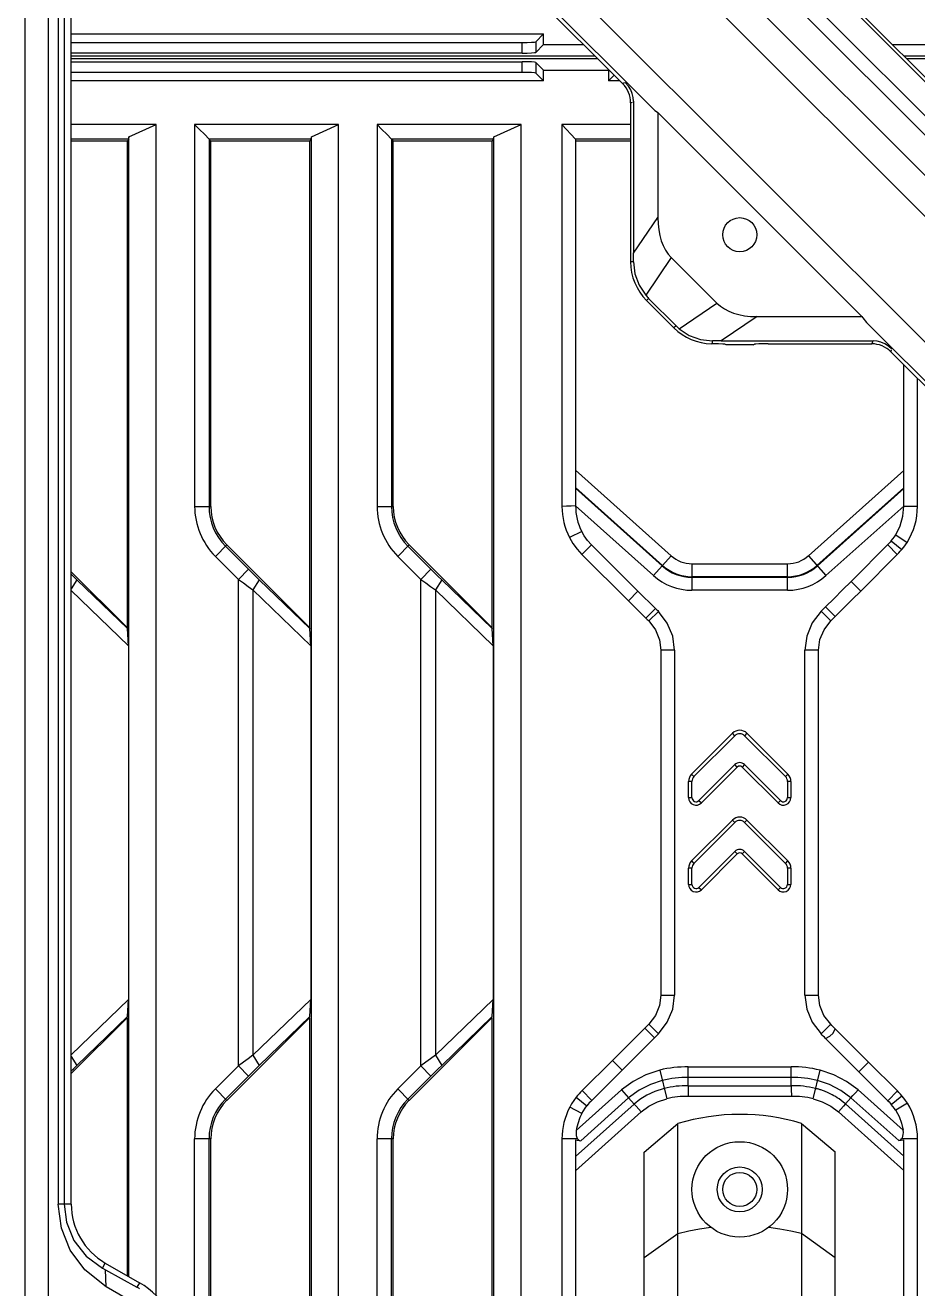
# Model space of a CAD drawing. Header units: millimetres. Extents: x -3132 to 28633, y 682 to 5849.
# Drawn here: x 7383.7 to 7449.1, y 2365.3 to 2457.9 of the extents above; entities that cross this region are included whole.
import ezdxf

# ---------------------------------------------------------------- set-up
doc = ezdxf.new("R2010")
doc.units = ezdxf.units.MM

msp = doc.modelspace()

# ---------------------------------------------------------------- linework, layer by layer
at = {"linetype": 'Continuous'}
for p, q in [((7383.661, 1715.92), (7383.661, 2695.146)), ((7385.328, 2694.142), (7385.328, 1716.924)), ((7395.71, 2503.73), (7512.665, 2386.775)), ((7485.124, 2411.35), (7395.28, 2501.195)), ((7395.271, 2498.211), (7484.373, 2409.109)), ((7484.373, 2399.883), (7401.559, 2482.696)), ((7427.445, 2453.61), (7400.103, 2480.953)), ((7400.146, 2481.283), (7429.598, 2451.831)), ((7386.08, 2472.646), (7386.08, 2371.463)), ((7386.513, 2472.646), (7386.513, 2371.463)), ((7387.028, 2371.463), (7387.028, 2472.646)), ((7527.102, 2373.752), (7442.028, 2458.826)), ((7444.611, 2459.072), (7525.633, 2378.05)), ((7387.028, 2457.251), (7421.647, 2457.251)), ((7421.647, 2457.251), (7421.078, 2456.683)), ((7421.647, 2456.471), (7421.647, 2457.251)), ((7387.028, 2456.633), (7420.079, 2456.633)), ((7420.079, 2455.853), (7420.079, 2456.633)), ((7421.078, 2456.683), (7421.078, 2455.903)), ((7421.647, 2456.471), (7421.078, 2455.903)), ((7421.647, 2456.471), (7424.584, 2456.471)), ((7447.211, 2456.471), (7450.41, 2456.471)), ((7420.079, 2455.853), (7387.028, 2455.853)), ((7425.422, 2455.633), (7387.028, 2455.633)), ((7425.622, 2455.433), (7387.028, 2455.433)), ((7387.028, 2455.213), (7420.079, 2455.213)), ((7420.079, 2454.433), (7420.079, 2455.213)), ((7421.078, 2455.163), (7421.078, 2454.383)), ((7421.647, 2454.594), (7421.078, 2455.163)), ((7539.528, 2455.633), (7448.05, 2455.633)), ((7539.528, 2455.433), (7448.25, 2455.433)), ((7420.079, 2454.433), (7387.028, 2454.433)), ((7421.647, 2453.815), (7421.078, 2454.383)), ((7421.647, 2453.815), (7421.647, 2454.594)), ((7421.647, 2454.594), (7426.41, 2454.594)), ((7426.41, 2454.594), (7426.41, 2453.815)), ((7426.41, 2453.815), (7426.825, 2454.23)), ((7421.647, 2453.815), (7387.028, 2453.815)), ((7427.241, 2453.815), (7426.41, 2453.815)), ((7427.585, 2453.668), (7427.445, 2453.61)), ((7428.028, 2452.203), (7428.168, 2452.261)), ((7428.028, 2452.203), (7428.028, 2440.542)), ((7428.245, 2452.318), (7428.245, 2441.172)), ((7430.028, 2451.489), (7430.028, 2443.802)), ((7444.984, 2436.533), (7430.028, 2451.489)), ((7393.257, 2450.619), (7387.028, 2450.619)), ((7391.26, 2449.714), (7393.257, 2450.619)), ((7393.257, 2364.746), (7393.257, 2450.619)), ((7396.074, 2450.619), (7396.074, 2422.617)), ((7406.627, 2450.619), (7396.074, 2450.619)), ((7404.63, 2449.714), (7406.627, 2450.619)), ((7406.627, 2217.533), (7406.627, 2450.619)), ((7409.444, 2450.619), (7409.444, 2422.617)), ((7419.997, 2450.619), (7409.444, 2450.619)), ((7418, 2449.714), (7419.997, 2450.619)), ((7419.997, 2217.533), (7419.997, 2450.619)), ((7422.998, 2450.619), (7422.998, 2422.617)), ((7428.028, 2450.619), (7422.998, 2450.619)), ((7422.998, 2450.619), (7423.997, 2449.531)), ((7391.118, 2449.401), (7387.028, 2449.401)), ((7391.25, 2449.532), (7391.118, 2449.401)), ((7391.118, 2449.401), (7391.118, 2413.734)), ((7391.25, 2449.532), (7391.264, 2449.713)), ((7391.26, 2366.132), (7391.26, 2449.714)), ((7397.14, 2449.539), (7397.128, 2422.617)), ((7397.262, 2422.617), (7397.262, 2449.401)), ((7404.488, 2449.401), (7397.262, 2449.401)), ((7404.62, 2449.532), (7404.488, 2449.401)), ((7404.488, 2449.401), (7404.488, 2413.734)), ((7404.62, 2449.532), (7404.634, 2449.713)), ((7404.63, 2217.533), (7404.63, 2449.714)), ((7410.51, 2449.539), (7410.498, 2422.617)), ((7410.632, 2422.617), (7410.632, 2449.401)), ((7417.858, 2449.401), (7410.632, 2449.401)), ((7417.99, 2449.532), (7417.858, 2449.401)), ((7417.858, 2449.401), (7417.858, 2413.734)), ((7417.99, 2449.532), (7418.004, 2449.713)), ((7418, 2217.533), (7418, 2449.714)), ((7423.997, 2449.531), (7423.997, 2422.648)), ((7428.028, 2449.531), (7423.997, 2449.531)), ((7428.028, 2449.401), (7423.998, 2449.401)), ((7428.245, 2441.172), (7430.028, 2443.802)), ((7428.244, 2440.542), (7428.028, 2440.542)), ((7431.004, 2440.859), (7429.134, 2438.101)), ((7431.004, 2440.859), (7434.354, 2437.509)), ((7429.2, 2437.714), (7429.351, 2437.865)), ((7431.209, 2435.704), (7429.2, 2437.714)), ((7429.351, 2437.865), (7431.36, 2435.856)), ((7431.596, 2435.639), (7434.354, 2437.509)), ((7437.297, 2436.533), (7434.667, 2434.75)), ((7437.297, 2436.533), (7444.984, 2436.533)), ((7431.36, 2435.856), (7431.209, 2435.704)), ((7445.327, 2436.103), (7482.96, 2398.47)), ((7434.037, 2434.533), (7434.037, 2434.749)), ((7434.667, 2434.75), (7445.813, 2434.75)), ((7445.756, 2434.673), (7445.698, 2434.533)), ((7434.465, 2434.528), (7433.954, 2434.534)), ((7435.041, 2434.463), (7434.946, 2434.501)), ((7437.015, 2434.463), (7435.041, 2434.463)), ((7437.015, 2434.463), (7437.111, 2434.501)), ((7438.102, 2434.533), (7445.698, 2434.533)), ((7447.105, 2433.95), (7447.163, 2434.09)), ((7497.941, 2383.114), (7447.105, 2433.95)), ((7448.059, 2422.633), (7448.059, 2432.996)), ((7449.058, 2422.621), (7449.058, 2431.997)), ((7431.005, 2418.989), (7423.998, 2425.276)), ((7448.058, 2425.25), (7441.056, 2418.986)), ((7430.371, 2418.283), (7423.998, 2424.001)), ((7423.998, 2423.942), (7430.342, 2418.25)), ((7448.058, 2423.978), (7441.688, 2418.279)), ((7441.718, 2418.246), (7448.058, 2423.918)), ((7396.074, 2422.617), (7397.262, 2422.617)), ((7409.444, 2422.617), (7410.632, 2422.617)), ((7423.998, 2422.648), (7429.708, 2417.544)), ((7442.35, 2417.539), (7448.058, 2422.633)), ((7448.059, 2422.633), (7449.058, 2422.618)), ((7424.445, 2420.779), (7423.553, 2420.327)), ((7398.434, 2419.788), (7397.594, 2418.948)), ((7404.488, 2413.734), (7398.434, 2419.788)), ((7411.804, 2419.788), (7410.964, 2418.948)), ((7417.858, 2413.734), (7411.804, 2419.788)), ((7425.166, 2419.805), (7424.464, 2419.092)), ((7428.57, 2416.406), (7425.166, 2419.805)), ((7446.962, 2419.894), (7444.185, 2417.109)), ((7446.871, 2419.803), (7447.574, 2419.091)), ((7447.138, 2420.091), (7447.904, 2419.449)), ((7447.46, 2420.517), (7448.302, 2419.977)), ((7397.594, 2418.948), (7399.282, 2417.261)), ((7398.339, 2419.693), (7400.027, 2418.006)), ((7410.964, 2418.948), (7412.652, 2417.261)), ((7411.709, 2419.693), (7413.397, 2418.006)), ((7424.464, 2419.092), (7427.863, 2415.698)), ((7429.708, 2417.544), (7431.005, 2418.989)), ((7441.056, 2418.986), (7442.35, 2417.539)), ((7444.892, 2416.402), (7447.574, 2419.091)), ((7399.282, 2417.261), (7400.027, 2418.006)), ((7412.652, 2417.261), (7413.397, 2418.006)), ((7432.527, 2418.406), (7432.527, 2416.464)), ((7432.527, 2418.406), (7439.536, 2418.406)), ((7439.536, 2416.464), (7439.536, 2418.406)), ((7391.118, 2413.734), (7387.028, 2417.824)), ((7387.443, 2417.233), (7387.028, 2416.564)), ((7391.153, 2413.65), (7387.443, 2417.233)), ((7399.282, 2381.592), (7399.282, 2417.261)), ((7400.813, 2417.233), (7400.351, 2416.488)), ((7404.523, 2413.65), (7400.813, 2417.233)), ((7412.652, 2381.592), (7412.652, 2417.261)), ((7414.183, 2417.233), (7413.721, 2416.488)), ((7417.893, 2413.65), (7414.183, 2417.233)), ((7439.536, 2417.457), (7432.527, 2417.457)), ((7432.527, 2417.413), (7439.536, 2417.413)), ((7444.184, 2417.109), (7444.892, 2416.403)), ((7387.028, 2416.442), (7391.221, 2412.392)), ((7400.351, 2416.488), (7400.351, 2382.365)), ((7400.351, 2416.488), (7404.591, 2412.392)), ((7413.721, 2416.488), (7413.721, 2382.365)), ((7413.721, 2416.488), (7417.961, 2412.392)), ((7428.57, 2416.406), (7427.863, 2415.699)), ((7429.845, 2415.138), (7428.57, 2416.406)), ((7439.536, 2416.464), (7432.527, 2416.464)), ((7427.863, 2415.698), (7429.14, 2414.429)), ((7429.14, 2414.429), (7429.845, 2415.138)), ((7443.025, 2414.542), (7442.318, 2415.249)), ((7430.069, 2414.916), (7429.361, 2414.21)), ((7441.991, 2414.924), (7442.699, 2414.218)), ((7391.118, 2413.734), (7391.153, 2413.65)), ((7391.221, 2412.392), (7391.153, 2413.65)), ((7404.488, 2413.734), (7404.523, 2413.65)), ((7404.591, 2412.392), (7404.523, 2413.65)), ((7417.858, 2413.734), (7417.893, 2413.65)), ((7417.961, 2412.392), (7417.893, 2413.65)), ((7391.221, 2412.392), (7391.221, 2386.461)), ((7404.591, 2412.392), (7404.591, 2386.461)), ((7417.961, 2412.392), (7417.961, 2386.461)), ((7430.251, 2412.079), (7430.251, 2386.774)), ((7431.251, 2412.079), (7430.251, 2412.079)), ((7431.251, 2412.079), (7431.252, 2386.775)), ((7440.803, 2386.774), (7440.803, 2412.078)), ((7441.803, 2412.078), (7440.803, 2412.078)), ((7441.803, 2386.774), (7441.803, 2412.078)), ((7435.498, 2405.977), (7432.498, 2402.977)), ((7435.675, 2405.801), (7435.498, 2405.977)), ((7436.558, 2405.977), (7436.382, 2405.801)), ((7439.558, 2402.977), (7436.558, 2405.977)), ((7432.675, 2402.801), (7435.675, 2405.801)), ((7436.382, 2405.801), (7439.382, 2402.801)), ((7435.675, 2403.679), (7433.04, 2401.045)), ((7433.217, 2400.868), (7435.851, 2403.503)), ((7435.851, 2403.503), (7435.675, 2403.679)), ((7436.382, 2403.679), (7436.205, 2403.503)), ((7436.205, 2403.503), (7438.839, 2400.868)), ((7439.016, 2401.045), (7436.382, 2403.679)), ((7432.278, 2401.257), (7432.278, 2402.447)), ((7432.528, 2402.447), (7432.278, 2402.447)), ((7432.498, 2402.977), (7432.675, 2402.801)), ((7432.528, 2401.257), (7432.528, 2402.447)), ((7439.382, 2402.801), (7439.558, 2402.977)), ((7439.528, 2402.447), (7439.528, 2401.257)), ((7439.778, 2402.447), (7439.528, 2402.447)), ((7439.778, 2402.447), (7439.778, 2401.257)), ((7432.278, 2401.257), (7432.528, 2401.257)), ((7439.528, 2401.257), (7439.778, 2401.257)), ((7433.04, 2401.045), (7433.217, 2400.868)), ((7438.839, 2400.868), (7439.016, 2401.045)), ((7435.498, 2399.614), (7432.498, 2396.614)), ((7432.675, 2396.437), (7435.675, 2399.437)), ((7435.675, 2399.437), (7435.498, 2399.614)), ((7436.558, 2399.614), (7436.382, 2399.437)), ((7436.382, 2399.437), (7439.382, 2396.437)), ((7439.558, 2396.614), (7436.558, 2399.614)), ((7432.498, 2396.614), (7432.675, 2396.437)), ((7435.675, 2397.315), (7433.04, 2394.681)), ((7433.217, 2394.504), (7435.851, 2397.139)), ((7435.851, 2397.139), (7435.675, 2397.315)), ((7436.382, 2397.315), (7436.205, 2397.139)), ((7436.205, 2397.139), (7438.839, 2394.504)), ((7439.016, 2394.681), (7436.382, 2397.315)), ((7439.382, 2396.437), (7439.558, 2396.614)), ((7432.278, 2394.893), (7432.278, 2396.083)), ((7432.528, 2396.083), (7432.278, 2396.083)), ((7432.528, 2394.893), (7432.528, 2396.083)), ((7439.528, 2396.083), (7439.528, 2394.893)), ((7439.778, 2396.083), (7439.528, 2396.083)), ((7439.778, 2396.083), (7439.778, 2394.893)), ((7432.278, 2394.893), (7432.528, 2394.893)), ((7439.528, 2394.893), (7439.778, 2394.893)), ((7433.04, 2394.681), (7433.217, 2394.504)), ((7438.839, 2394.504), (7439.016, 2394.681)), ((7391.221, 2386.461), (7387.028, 2382.411)), ((7391.153, 2385.203), (7391.221, 2386.461)), ((7404.591, 2386.461), (7400.351, 2382.365)), ((7404.523, 2385.203), (7404.591, 2386.461)), ((7417.961, 2386.461), (7413.721, 2382.365)), ((7417.893, 2385.203), (7417.961, 2386.461)), ((7430.252, 2386.775), (7431.252, 2386.775)), ((7440.803, 2386.774), (7441.803, 2386.774)), ((7387.028, 2381.029), (7391.118, 2385.119)), ((7387.443, 2381.62), (7391.153, 2385.203)), ((7391.118, 2385.119), (7391.153, 2385.203)), ((7391.118, 2385.119), (7391.118, 2366.214)), ((7398.434, 2379.064), (7404.488, 2385.119)), ((7400.813, 2381.62), (7404.523, 2385.203)), ((7404.488, 2385.119), (7404.523, 2385.203)), ((7404.488, 2385.119), (7404.488, 2275.947)), ((7411.804, 2379.064), (7417.858, 2385.119)), ((7414.183, 2381.62), (7417.893, 2385.203)), ((7417.858, 2385.119), (7417.893, 2385.203)), ((7417.858, 2385.119), (7417.858, 2275.947)), ((7430.063, 2383.931), (7429.356, 2384.638)), ((7441.985, 2383.935), (7442.694, 2384.64)), ((7429.075, 2384.359), (7429.781, 2383.651)), ((7445.468, 2381.861), (7443.027, 2384.309)), ((7442.319, 2383.602), (7444.761, 2381.154)), ((7387.028, 2382.289), (7387.443, 2381.62)), ((7400.351, 2382.365), (7400.813, 2381.62)), ((7413.721, 2382.365), (7414.183, 2381.62)), ((7426.709, 2381.987), (7424.477, 2379.774)), ((7427.415, 2381.279), (7426.709, 2381.987)), ((7444.761, 2381.154), (7445.468, 2381.861)), ((7447.586, 2379.749), (7445.468, 2381.861)), ((7399.282, 2381.592), (7397.594, 2379.905)), ((7398.339, 2379.159), (7400.027, 2380.847)), ((7400.027, 2380.847), (7399.282, 2381.592)), ((7412.652, 2381.592), (7410.964, 2379.905)), ((7411.709, 2379.159), (7413.397, 2380.847)), ((7413.397, 2380.847), (7412.652, 2381.592)), ((7425.176, 2379.058), (7427.415, 2381.279)), ((7430.164, 2381.28), (7430.678, 2379.18)), ((7432.259, 2381.517), (7439.797, 2381.518)), ((7441.401, 2379.178), (7441.919, 2381.276)), ((7444.761, 2381.154), (7446.884, 2379.037)), ((7439.804, 2380.737), (7432.253, 2380.736)), ((7432.253, 2380.137), (7432.253, 2380.736)), ((7432.253, 2380.137), (7439.802, 2380.137)), ((7439.802, 2380.137), (7439.804, 2380.737)), ((7397.594, 2379.905), (7398.434, 2379.064)), ((7410.964, 2379.905), (7411.804, 2379.064)), ((7424.04, 2379.288), (7424.826, 2378.67)), ((7427.365, 2379.824), (7424.045, 2376.845)), ((7427.881, 2379.239), (7424.373, 2376.091)), ((7425.176, 2379.058), (7424.477, 2379.774)), ((7427.365, 2379.824), (7427.881, 2379.239)), ((7428.284, 2378.794), (7427.881, 2379.239)), ((7439.81, 2379.356), (7432.247, 2379.356)), ((7443.778, 2378.801), (7444.179, 2379.246)), ((7447.683, 2376.112), (7444.179, 2379.246)), ((7448.007, 2376.871), (7444.696, 2379.832)), ((7446.884, 2379.037), (7447.586, 2379.749)), ((7447.137, 2378.763), (7447.902, 2379.406)), ((7424.459, 2378.101), (7423.572, 2378.561)), ((7423.998, 2374.949), (7428.284, 2378.794)), ((7424, 2373.902), (7428.801, 2378.209)), ((7428.284, 2378.794), (7428.43, 2378.632)), ((7428.43, 2378.632), (7428.801, 2378.209)), ((7443.635, 2378.636), (7443.263, 2378.214)), ((7443.263, 2378.214), (7448.058, 2373.925)), ((7443.778, 2378.801), (7443.635, 2378.636)), ((7443.778, 2378.801), (7448.058, 2374.972)), ((7448.313, 2378.859), (7447.463, 2378.334)), ((7429.028, 2375.267), (7431.492, 2377.359)), ((7431.492, 2283.707), (7431.492, 2377.359)), ((7440.559, 2377.371), (7440.559, 2283.695)), ((7440.559, 2377.371), (7443.028, 2375.278)), ((7396.074, 2284.83), (7396.074, 2376.236)), ((7397.262, 2376.236), (7396.074, 2376.236)), ((7397.128, 2284.83), (7397.128, 2376.236)), ((7397.262, 2284.83), (7397.262, 2376.236)), ((7409.444, 2284.83), (7409.444, 2376.236)), ((7410.632, 2376.236), (7409.444, 2376.236)), ((7410.498, 2284.83), (7410.498, 2376.236)), ((7410.632, 2284.83), (7410.632, 2376.236)), ((7422.998, 2376.236), (7422.998, 2284.83)), ((7424.144, 2376.236), (7422.998, 2376.236)), ((7449.058, 2376.232), (7447.89, 2376.232)), ((7449.058, 2284.83), (7449.058, 2376.226)), ((7423.999, 2376.157), (7424.373, 2376.091)), ((7424, 2376.157), (7424, 2285.176)), ((7443.028, 2285.788), (7443.028, 2375.278)), ((7447.683, 2376.112), (7448.058, 2376.18)), ((7448.058, 2285.155), (7448.058, 2376.18)), ((7429.028, 2285.798), (7429.028, 2375.267)), ((7387.028, 2371.463), (7386.08, 2371.463)), ((7429.028, 2367.532), (7431.492, 2369.307)), ((7440.559, 2369.318), (7443.028, 2367.541)), ((7389.312, 2366.759), (7389.528, 2367.132)), ((7389.528, 2367.132), (7392.028, 2365.689)), ((7389.312, 2366.759), (7389.543, 2366.634)), ((7389.58, 2365.4), (7389.543, 2366.634)), ((7389.543, 2366.634), (7391.842, 2365.366)), ((7392.08, 2363.957), (7389.58, 2365.4)), ((7392.028, 2365.689), (7391.842, 2365.366))]:
    msp.add_line(p, q, dxfattribs=at)
for points in [[(7525.633, 2377.74), (7525.249, 2378.126), (7524.874, 2378.501), (7444.394, 2458.982)], [(7428.245, 2452.318), (7428.22, 2452.6), (7428.152, 2452.883), (7428.036, 2453.163), (7427.868, 2453.435), (7427.641, 2453.691)], [(7397.135, 2449.544), (7396.788, 2449.9), (7396.433, 2450.258), (7396.074, 2450.619)], [(7410.505, 2449.544), (7410.158, 2449.9), (7409.803, 2450.258), (7409.444, 2450.619)], [(7391.25, 2449.532), (7388.736, 2449.534), (7387.028, 2449.537)], [(7397.129, 2449.539), (7397.173, 2449.49), (7397.262, 2449.401)], [(7404.62, 2449.532), (7402.106, 2449.534), (7399.611, 2449.539), (7397.135, 2449.544)], [(7410.499, 2449.539), (7410.543, 2449.49), (7410.632, 2449.401)], [(7417.99, 2449.532), (7415.476, 2449.534), (7412.981, 2449.539), (7410.505, 2449.544)], [(7428.244, 2440.542), (7428.346, 2439.667), (7428.649, 2438.836), (7429.134, 2438.101)], [(7431.596, 2435.639), (7432.331, 2435.153), (7433.156, 2434.85), (7434.037, 2434.749)], [(7447.186, 2434.146), (7446.93, 2434.373), (7446.658, 2434.541), (7446.378, 2434.657), (7446.096, 2434.725), (7445.813, 2434.75)], [(7434.943, 2434.502), (7434.789, 2434.517), (7434.465, 2434.528)], [(7423.997, 2422.648), (7423.671, 2422.634), (7423.337, 2422.633), (7422.998, 2422.617)], [(7447.459, 2420.517), (7447.791, 2421.182), (7447.991, 2421.894), (7448.058, 2422.633)], [(7425.166, 2419.805), (7424.877, 2420.119), (7424.637, 2420.446), (7424.445, 2420.779)], [(7423.553, 2420.327), (7423.801, 2419.897), (7424.104, 2419.485), (7424.464, 2419.092)], [(7447.138, 2420.091), (7447.051, 2419.99), (7446.962, 2419.894)], [(7447.138, 2420.091), (7447.256, 2420.235), (7447.361, 2420.373), (7447.459, 2420.517)], [(7447.904, 2419.449), (7448.048, 2419.625), (7448.182, 2419.801), (7448.302, 2419.977)], [(7447.574, 2419.091), (7447.685, 2419.203), (7447.797, 2419.324), (7447.904, 2419.449)], [(7400.813, 2417.233), (7400.559, 2417.48), (7400.296, 2417.737), (7400.027, 2418.006)], [(7414.183, 2417.233), (7413.929, 2417.48), (7413.666, 2417.737), (7413.397, 2418.006)], [(7387.443, 2417.233), (7387.189, 2417.48), (7387.028, 2417.637)], [(7399.282, 2417.261), (7399.644, 2416.996), (7400.001, 2416.738), (7400.351, 2416.488)], [(7412.652, 2417.261), (7413.014, 2416.996), (7413.371, 2416.738), (7413.721, 2416.488)], [(7444.185, 2417.109), (7443.561, 2416.485), (7442.937, 2415.866), (7442.318, 2415.249)], [(7443.025, 2414.542), (7443.651, 2415.166), (7444.275, 2415.785), (7444.892, 2416.402)], [(7429.361, 2414.21), (7429.853, 2413.562), (7430.151, 2412.839), (7430.251, 2412.079)], [(7431.251, 2412.078), (7431.117, 2413.098), (7430.72, 2414.061), (7430.069, 2414.916)], [(7441.991, 2414.924), (7441.338, 2414.068), (7440.938, 2413.1), (7440.803, 2412.078)], [(7441.803, 2412.078), (7441.904, 2412.842), (7442.204, 2413.569), (7442.699, 2414.218)], [(7430.251, 2386.774), (7430.15, 2386.011), (7429.85, 2385.286), (7429.356, 2384.638)], [(7430.063, 2383.931), (7430.717, 2384.787), (7431.116, 2385.753), (7431.251, 2386.775)], [(7440.803, 2386.774), (7440.937, 2385.754), (7441.335, 2384.79), (7441.985, 2383.935)], [(7442.694, 2384.64), (7442.201, 2385.289), (7441.903, 2386.013), (7441.803, 2386.774)], [(7429.075, 2384.359), (7428.271, 2383.556), (7427.483, 2382.764), (7426.709, 2381.987)], [(7427.415, 2381.279), (7428.205, 2382.072), (7428.994, 2382.864), (7429.781, 2383.651)], [(7442.319, 2383.602), (7442.641, 2383.758), (7442.878, 2383.996), (7443.027, 2384.309)], [(7400.351, 2382.365), (7400.001, 2382.115), (7399.644, 2381.857), (7399.282, 2381.592)], [(7413.721, 2382.365), (7413.371, 2382.115), (7413.014, 2381.857), (7412.652, 2381.592)], [(7387.028, 2381.215), (7387.189, 2381.373), (7387.443, 2381.62)], [(7400.027, 2380.847), (7400.297, 2381.116), (7400.559, 2381.373), (7400.813, 2381.62)], [(7413.397, 2380.847), (7413.667, 2381.116), (7413.929, 2381.373), (7414.183, 2381.62)], [(7430.164, 2381.28), (7429.153, 2380.943), (7428.213, 2380.453), (7427.365, 2379.824)], [(7432.253, 2380.736), (7432.255, 2380.955), (7432.259, 2381.517)], [(7439.804, 2380.737), (7439.804, 2380.955), (7439.797, 2381.518)], [(7444.696, 2379.832), (7443.855, 2380.455), (7442.922, 2380.94), (7441.919, 2381.276)], [(7430.35, 2380.521), (7429.48, 2380.233), (7428.652, 2379.807), (7427.881, 2379.239)], [(7430.493, 2379.939), (7429.799, 2379.716), (7429.207, 2379.437), (7428.706, 2379.123), (7428.284, 2378.794)], [(7432.254, 2380.137), (7432.251, 2379.918), (7432.247, 2379.356)], [(7439.802, 2380.137), (7439.803, 2379.919), (7439.81, 2379.356)], [(7443.778, 2378.801), (7443.614, 2378.938), (7443.458, 2379.057), (7443.31, 2379.162), (7443.172, 2379.254), (7443.042, 2379.334), (7442.92, 2379.405), (7442.806, 2379.468), (7442.699, 2379.523), (7442.598, 2379.572), (7442.504, 2379.616), (7442.414, 2379.656), (7442.329, 2379.692), (7442.248, 2379.725), (7442.172, 2379.754), (7442.103, 2379.78), (7442.039, 2379.802), (7441.979, 2379.822), (7441.924, 2379.84), (7441.873, 2379.856), (7441.825, 2379.871), (7441.779, 2379.885), (7441.735, 2379.897), (7441.694, 2379.908), (7441.656, 2379.918), (7441.621, 2379.927), (7441.589, 2379.935)], [(7444.179, 2379.246), (7443.436, 2379.796), (7442.612, 2380.224), (7441.732, 2380.518)], [(7424.04, 2379.288), (7423.863, 2379.048), (7423.706, 2378.804), (7423.571, 2378.561)], [(7428.801, 2378.209), (7429.367, 2378.626), (7429.999, 2378.954), (7430.678, 2379.18)], [(7441.401, 2379.178), (7442.076, 2378.952), (7442.702, 2378.627), (7443.263, 2378.214)], [(7444.179, 2379.246), (7444.324, 2379.41), (7444.501, 2379.611), (7444.696, 2379.832)], [(7446.884, 2379.037), (7446.97, 2378.95), (7447.054, 2378.858), (7447.137, 2378.763)], [(7447.902, 2379.406), (7447.799, 2379.526), (7447.694, 2379.64), (7447.586, 2379.749)], [(7448.313, 2378.859), (7448.188, 2379.042), (7448.052, 2379.224), (7447.902, 2379.406)], [(7424.459, 2378.101), (7424.565, 2378.291), (7424.687, 2378.482), (7424.826, 2378.67)], [(7447.469, 2378.323), (7447.362, 2378.477), (7447.256, 2378.618), (7447.137, 2378.763)], [(7447.469, 2378.323), (7447.708, 2377.871), (7447.89, 2377.38), (7448.007, 2376.871)], [(7424.045, 2376.845), (7424.029, 2376.652), (7424.042, 2376.484), (7424.082, 2376.344), (7424.144, 2376.236)], [(7424.144, 2376.236), (7424.209, 2376.168), (7424.285, 2376.119), (7424.373, 2376.091)], [(7447.683, 2376.112), (7447.763, 2376.137), (7447.834, 2376.178), (7447.89, 2376.232)], [(7447.894, 2376.235), (7447.951, 2376.32), (7447.993, 2376.428)], [(7447.993, 2376.428), (7448.018, 2376.556), (7448.023, 2376.704), (7448.006, 2376.871)], [(7389.58, 2365.4), (7388.02, 2366.626), (7386.947, 2368.089), (7386.306, 2369.7), (7386.08, 2371.463)], [(7386.513, 2371.463), (7386.681, 2370.132), (7387.222, 2368.799), (7388.123, 2367.636), (7389.312, 2366.759)], [(7431.492, 2369.307), (7432.287, 2369.492), (7433.09, 2369.641), (7433.9, 2369.754)], [(7438.161, 2369.758), (7438.967, 2369.647), (7439.768, 2369.5), (7440.559, 2369.318)]]:
    msp.add_lwpolyline(points, dxfattribs=at)
for centre, radius in [((7436.028, 2442.533), 1.25), ((7436.028, 2372.533), 3.5), ((7436.028, 2372.533), 1.65), ((7436.028, 2372.533), 1.25)]:
    msp.add_circle(centre, radius, dxfattribs=at)
for centre, radius, start, end in [((7432.028, 2440.542), 4, 180, 225), ((7434.037, 2438.533), 4, 225, 268.80593), ((7401.262, 2422.617), 5.188, 180.00001, 224.99999), ((7401.262, 2422.617), 4.134, 180.00001, 224.99999), ((7401.262, 2422.617), 4, 180, 225), ((7414.632, 2422.617), 5.188, 180.00001, 224.99999), ((7414.632, 2422.617), 4.134, 180.00001, 224.99999), ((7414.632, 2422.617), 4, 180, 225), ((7427.998, 2422.617), 5, 180.00001, 207.25081), ((7427.998, 2422.617), 4, 179.55311, 207.34622), ((7444.058, 2422.617), 4.998, 328.1199, 0.0467), ((7432.527, 2420.685), 2.279, 228.10034, 270), ((7439.536, 2420.685), 2.279, 270, 311.81292), ((7432.527, 2420.685), 3.272, 228.10034, 270), ((7432.527, 2420.685), 3.228, 228.10034, 270), ((7439.536, 2420.685), 3.228, 270, 311.81292), ((7439.536, 2420.685), 3.272, 270, 311.81292), ((7432.527, 2420.685), 4.221, 228.10034, 270), ((7439.536, 2420.685), 4.221, 270, 311.81292), ((7485.326, 2470.927), 78.68, 225.15875, 225.38802), ((7386.512, 2471.055), 78.922, 314.66524, 314.9997), ((7485.326, 2470.927), 79.68, 225.15875, 225.38203), ((7386.512, 2471.055), 79.922, 314.67015, 314.9997), ((7436.028, 2405.447), 0.75, 45.00003, 134.99998), ((7436.028, 2405.447), 0.5, 45.00006, 134.99998), ((7436.028, 2403.326), 0.5, 44.99999, 134.99998), ((7436.028, 2403.326), 0.25, 44.99997, 134.99998), ((7433.028, 2402.447), 0.75, 135, 179.99994), ((7433.028, 2402.447), 0.5, 135, 179.99995), ((7439.028, 2402.447), 0.5, 0, 44.99999), ((7439.028, 2402.447), 0.75, 0, 44.99999), ((7432.828, 2401.257), 0.55, 180.00004, 315), ((7432.828, 2401.257), 0.3, 180.00001, 315), ((7439.228, 2401.257), 0.55, 225.00013, 0), ((7439.228, 2401.257), 0.3, 225.00005, 0), ((7436.028, 2399.083), 0.75, 45.00003, 134.99998), ((7436.028, 2399.083), 0.5, 45.00005, 134.99998), ((7433.028, 2396.083), 0.75, 135, 179.99994), ((7436.028, 2396.962), 0.5, 44.99999, 134.99998), ((7436.028, 2396.962), 0.25, 44.99997, 134.99998), ((7439.028, 2396.083), 0.75, 0, 44.99999), ((7433.028, 2396.083), 0.5, 135, 179.99995), ((7439.028, 2396.083), 0.5, 0, 44.99999), ((7432.828, 2394.893), 0.55, 180.00004, 315), ((7432.828, 2394.893), 0.3, 180.00002, 315), ((7439.228, 2394.893), 0.55, 225.00013, 0), ((7439.228, 2394.893), 0.3, 225.00005, 0), ((7485.366, 2327.912), 79.718, 134.63613, 134.92039), ((7386.539, 2327.807), 79.896, 45.00706, 45.34398), ((7485.366, 2327.912), 78.718, 134.63124, 134.92039), ((7386.539, 2327.807), 78.896, 45.00752, 45.34992), ((7432.143, 2373.197), 8.321, 89.20327, 103.75483), ((7439.922, 2373.192), 8.327, 76.12723, 90.86085), ((7432.143, 2373.197), 7.54, 89.165, 103.75457), ((7432.143, 2373.197), 6.94, 89.08577, 103.75457), ((7439.922, 2373.192), 6.946, 76.12675, 90.9897), ((7439.922, 2373.192), 7.546, 76.12675, 90.89923), ((7401.262, 2376.236), 5.188, 135, 179.99999), ((7401.262, 2376.236), 4.134, 135, 180), ((7401.262, 2376.236), 4, 135, 179.99999), ((7414.632, 2376.236), 5.188, 135, 179.99999), ((7414.632, 2376.236), 4.134, 135, 180), ((7414.632, 2376.236), 4, 135, 179.99999), ((7427.912, 2376.243), 4.926, 134.20715, 141.80986), ((7427.912, 2376.243), 3.926, 134.18435, 141.81021), ((7432.143, 2373.197), 6.16, 89.03448, 103.75508), ((7439.922, 2373.192), 6.165, 76.12591, 91.04188), ((7427.998, 2376.236), 5, 152.29305, 179.99998), ((7427.998, 2376.236), 4, 152.21432, 171.23717), ((7444.058, 2376.236), 4.999, 359.88758, 31.65316), ((7392.028, 2371.463), 5, 180, 240), ((7389.028, 2360.493), 6, 0, 60)]:
    msp.add_arc(centre, radius, start, end, dxfattribs=at)
for centre, major_axis, ratio, start_param, end_param in [((7420.079, 2456.685), (1, 0), 0.052408, -1.570796, -0.05236), ((7420.079, 2455.905), (1, 0), 0.052408, -1.570796, -0.05236), ((7420.079, 2455.16), (1, 0), 0.052408, 0.05236, 1.570796), ((7420.079, 2454.381), (1, 0), 0.052408, 0.05236, 1.570796), ((7426.036, 2452.202), (1.841, 0.762), 0.999286, 5.890739, 6.675632), ((7429.528, 2454.728), (-1.414, 3.414), 0.414214, -3.892084, -3.674311), ((7437.099, 2449.016), (5.734, 8.456), 0.489394, -3.766796, -3.235222), ((7427.989, 2435.58), (0.157, 9.136), 0.022141, -0.996256, -0.911713), ((7431.976, 2440.49), (2.625, 2.625), 0.999801, -3.228094, -3.141593), ((7442.511, 2443.604), (8.456, 5.734), 0.489394, -3.047963, -2.516389), ((7448.223, 2436.033), (3.414, -1.414), 0.414214, -2.608875, -2.391101), ((7433.985, 2438.481), (2.625, 2.625), 0.999801, -3.141593, -3.055091), ((7429.075, 2434.494), (9.136, 0.157), 0.022141, 0.911713, 0.996256), ((7438.102, 2434.498), (0.996, 0), 0.034921, 1.570796, 3.054326), ((7445.697, 2432.541), (0.762, 1.841), 0.999286, 5.890739, 6.675632), ((7436.046, 2359.583), (0, -18.45), 0.92139, 2.872896, 3.412762), ((7389.254, 2360.683), (4.09, 3.452), 0.998479, 0.322218, 0.365395)]:
    msp.add_ellipse(centre, major_axis=major_axis, ratio=ratio, start_param=start_param, end_param=end_param, dxfattribs=at)

doc.saveas('drawing.dxf')
